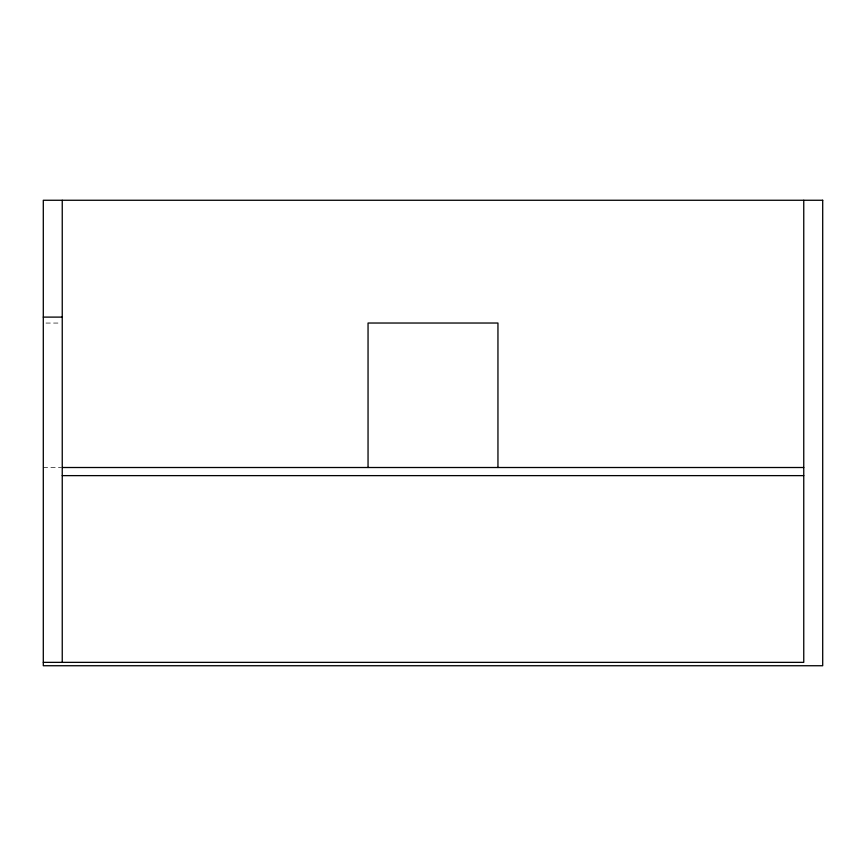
<?xml version="1.0" encoding="UTF-8"?>
<svg xmlns="http://www.w3.org/2000/svg" width="866" height="866" viewBox="0 0 866 866"><rect width="100%" height="100%" fill="white"/><g stroke="black" fill="none" stroke-linecap="round" stroke-linejoin="round"><path stroke-width="0.65" stroke-dasharray="4.33 3.25" d="M46.006 323.061L60.891 323.061M43.3 467.51L60.891 467.51"/><path stroke-width="1.3" d="M43.3 317.108L62.244 317.108M62.244 467.51L803.756 467.51M62.244 475.629L803.756 475.629M43.3 662.36L803.756 662.36L803.756 200.263M497.95 467.51L497.95 323.029L368.05 323.029L368.05 467.51M62.244 200.263L62.244 662.36M822.7 200.263L43.3 200.263L43.3 665.737L822.7 665.737L822.7 200.263"/></g></svg>
